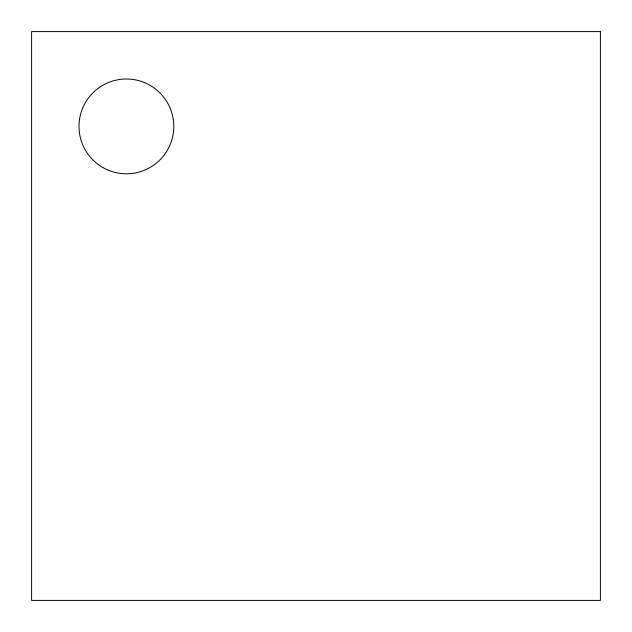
<?xml version="1.0" encoding="UTF-8"?>
<svg xmlns="http://www.w3.org/2000/svg" width="632" height="632" viewBox="0 0 632 632"><rect width="100%" height="100%" fill="white"/><g stroke="black" fill="none" stroke-linecap="round" stroke-linejoin="round"><path stroke-width="0.95" d="M600.4 31.6L31.6 31.6L31.6 600.4L600.4 600.4L600.4 31.6M102.7 167.448A47.4 47.4 0 0 0 173.8 126.4A47.4 47.4 0 0 0 102.7 85.352A47.4 47.4 0 0 0 102.7 167.448"/></g></svg>
